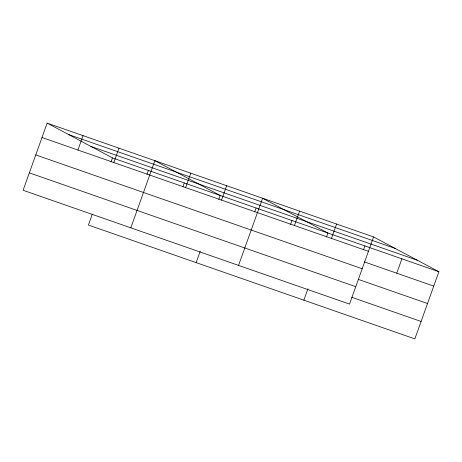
<?xml version="1.0" encoding="UTF-8"?>
<svg xmlns="http://www.w3.org/2000/svg" width="462" height="462" viewBox="0 0 462 462"><rect width="100%" height="100%" fill="white"/><g stroke="black" fill="none" stroke-linecap="round" stroke-linejoin="round"><path stroke-width="0.69" d="M47.147 123.117L23.1 190.275L349.532 304.1L373.579 236.942L47.147 123.117L112.468 157.9L438.9 271.725L414.853 338.883L88.421 225.058L92.256 214.339M77.905 150.017L83.056 135.637M111.065 161.821L112.468 157.9M113.814 162.537L118.959 148.158M146.968 174.341L148.377 170.42M130.821 227.835L154.868 160.678L220.189 195.461L218.786 199.382M182.877 186.862L184.28 182.94M185.626 187.584L190.777 173.204M196.142 262.618L200.219 251.23M221.535 200.104L226.686 185.724M254.695 211.902L256.098 207.981M238.548 265.402L262.589 198.244L327.91 233.027L326.507 236.948M290.598 224.428L292.007 220.501M294.438 225.525L299.59 211.146M303.869 300.184L307.946 288.796M331.433 238.427L336.584 224.041M363.502 249.85L364.911 245.923M396.754 273.204L401.905 258.824M68.699 134.598L395.137 248.423M90.91 146.419L417.342 260.25M41.996 137.497L368.428 251.322M364.466 261.948L433.749 286.105M35.759 154.914L362.196 268.74M358.235 279.366L427.517 303.522M29.337 172.857L355.769 286.683M351.807 297.309L421.09 321.465M373.579 236.942L438.9 271.725"/></g></svg>
